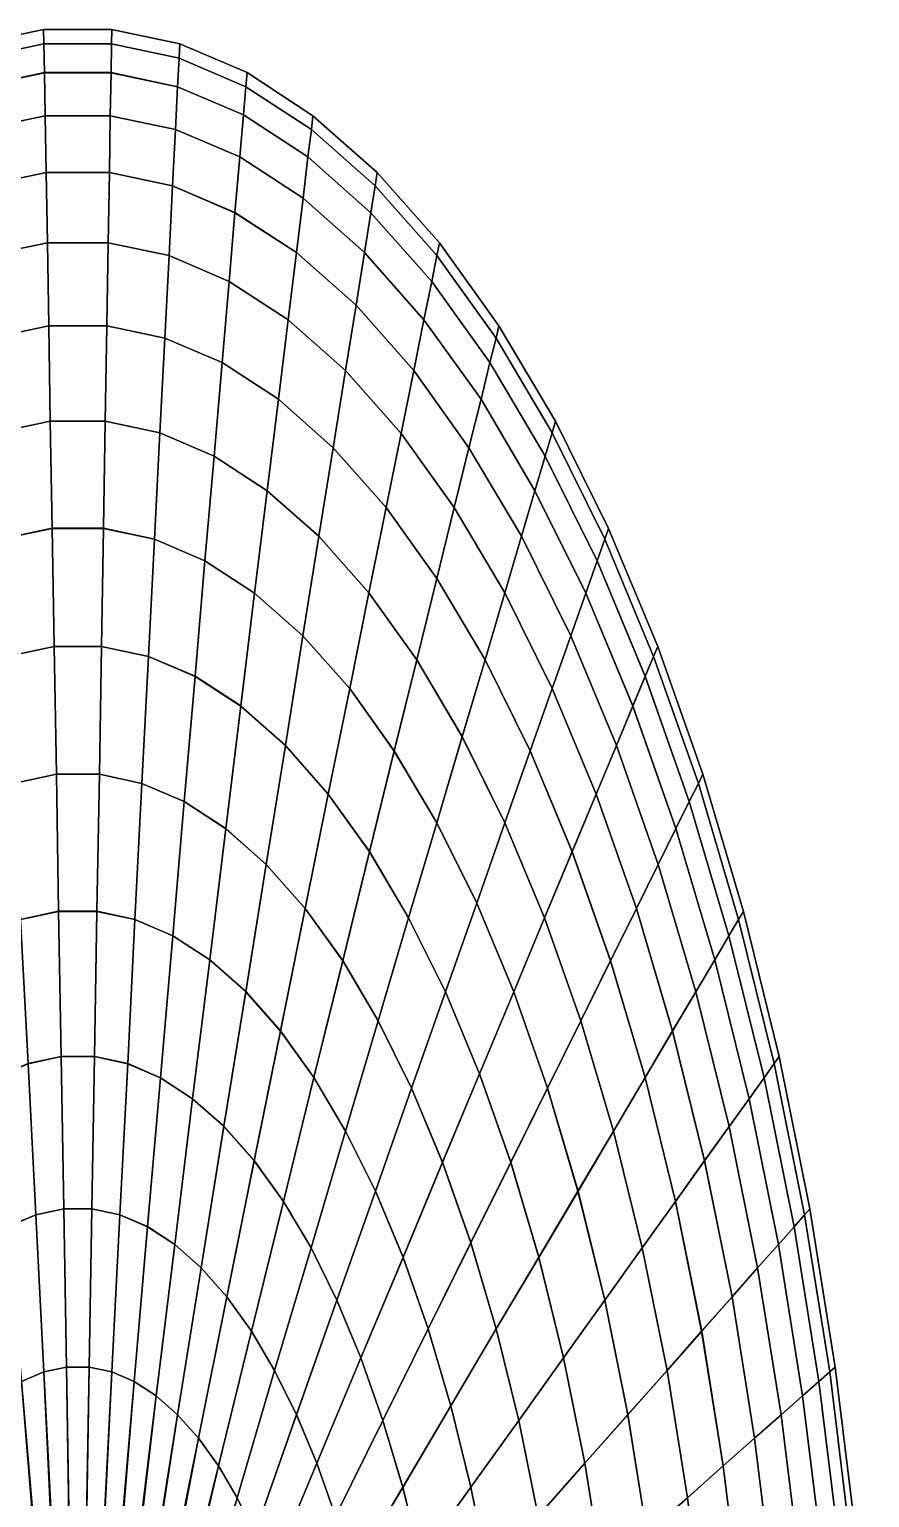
# Model space of a CAD drawing. Extents: x 1.41 to 2.01, y -0.74 to 0.76.
# Drawn here: x 1.691 to 2.004, y 0.213 to 0.761 of the extents above; entities that cross this region are included whole.
import ezdxf

# ---------------------------------------------------------------- set-up
doc = ezdxf.new("R2010")
doc.units = 0
doc.layers.add('HEART', color=12, linetype='CONTINUOUS')

msp = doc.modelspace()

# ---------------------------------------------------------------- meshes
at = {"layer": 'HEART'}
mesh = msp.add_polyface(dxfattribs=at)
corners = [(1.7192, 0.6146, 1.3737), (1.7198, 0.6502, 1.4211), (1.6981, 0.6502, 1.4211), (1.6987, 0.6146, 1.3737), (1.6765, 0.6456, 1.4206), (1.6783, 0.6103, 1.3729), (1.7203, 0.6812, 1.4684), (1.6976, 0.6812, 1.4684), (1.6749, 0.6764, 1.4681), (1.6525, 0.6668, 1.4673), (1.6551, 0.6365, 1.4194), (1.6305, 0.6525, 1.466), (1.6342, 0.6228, 1.4174), (1.6972, 0.7074, 1.5158), (1.6736, 0.7024, 1.5157), (1.6503, 0.6924, 1.5154), (1.6275, 0.6776, 1.5146), (1.6968, 0.7286, 1.5637), (1.6725, 0.7235, 1.5638), (1.6485, 0.7132, 1.5638), (1.7211, 0.7286, 1.5637), (1.7214, 0.7446, 1.6123), (1.6965, 0.7446, 1.6123), (1.6717, 0.7394, 1.6126), (1.6472, 0.7289, 1.6129), (1.7216, 0.7554, 1.6619), (1.6963, 0.7554, 1.6619), (1.6712, 0.75, 1.6622), (1.6463, 0.7394, 1.6628), (1.7217, 0.7608, 1.7122), (1.6962, 0.7608, 1.7122), (1.6709, 0.7554, 1.7126), (1.6458, 0.7447, 1.7132), (1.7217, 0.7608, 1.7631), (1.6962, 0.7608, 1.7631), (1.6709, 0.7554, 1.7635), (1.6458, 0.7447, 1.7642), (1.7216, 0.7554, 1.8143), (1.6963, 0.7554, 1.8143), (1.6712, 0.75, 1.8146), (1.6463, 0.7394, 1.8152), (1.7214, 0.7447, 1.8651), (1.6965, 0.7447, 1.8651), (1.6717, 0.7394, 1.8654), (1.6472, 0.7289, 1.8657), (1.7211, 0.7286, 1.9151), (1.6968, 0.7286, 1.9151), (1.6725, 0.7235, 1.9151), (1.6485, 0.7132, 1.9152), (1.6972, 0.7074, 1.9632), (1.6736, 0.7024, 1.9631), (1.6503, 0.6924, 1.9628), (1.6976, 0.6812, 2.0086), (1.6749, 0.6764, 2.0083), (1.6525, 0.6668, 2.0076), (1.6305, 0.6525, 2.0062), (1.6275, 0.6776, 1.962), (1.7203, 0.6812, 2.0086), (1.7198, 0.6502, 2.0503), (1.6981, 0.6502, 2.0503), (1.6765, 0.6456, 2.0498), (1.6551, 0.6365, 2.0486), (1.6342, 0.6228, 2.0466), (1.7192, 0.6146, 2.0872), (1.6987, 0.6146, 2.0872), (1.6783, 0.6103, 2.0865)]
mesh.append_faces([[corners[k] for k in face] for face in [(0, 1, 2, 3), (3, 2, 4, 5), (1, 6, 7, 2), (2, 7, 8, 4), (4, 8, 9, 10), (10, 9, 11, 12), (7, 13, 14, 8), (8, 14, 15, 9), (9, 15, 16, 11), (13, 17, 18, 14), (14, 18, 19, 15), (20, 21, 22, 17), (17, 22, 23, 18), (18, 23, 24, 19), (21, 25, 26, 22), (22, 26, 27, 23), (23, 27, 28, 24), (25, 29, 30, 26), (26, 30, 31, 27), (27, 31, 32, 28), (29, 33, 34, 30), (30, 34, 35, 31), (31, 35, 36, 32), (33, 37, 38, 34), (34, 38, 39, 35), (35, 39, 40, 36), (37, 41, 42, 38), (38, 42, 43, 39), (39, 43, 44, 40), (41, 45, 46, 42), (42, 46, 47, 43), (43, 47, 48, 44), (46, 49, 50, 47), (47, 50, 51, 48), (49, 52, 53, 50), (50, 53, 54, 51), (51, 54, 55, 56), (57, 58, 59, 52), (52, 59, 60, 53), (53, 60, 61, 54), (54, 61, 62, 55), (58, 63, 64, 59), (59, 64, 65, 60)]])
mesh = msp.add_polyface(dxfattribs=at)
corners = [(1.7598, 0.6016, 1.3713), (1.7628, 0.6365, 1.4194), (1.7414, 0.6456, 1.4206), (1.7396, 0.6103, 1.3729), (1.7198, 0.6502, 1.4211), (1.7192, 0.6146, 1.3737), (1.7838, 0.6228, 1.4174), (1.7874, 0.6525, 1.466), (1.7654, 0.6668, 1.4673), (1.743, 0.6764, 1.4681), (1.7203, 0.6812, 1.4684), (1.7905, 0.6776, 1.5146), (1.7676, 0.6924, 1.5154), (1.7443, 0.7024, 1.5157), (1.7208, 0.7074, 1.5158), (1.6972, 0.7074, 1.5158), (1.6976, 0.6812, 1.4684), (1.793, 0.6978, 1.5636), (1.7694, 0.7132, 1.5638), (1.7454, 0.7235, 1.5638), (1.7211, 0.7286, 1.5637), (1.6968, 0.7286, 1.5637), (1.7948, 0.7132, 1.6131), (1.7708, 0.7289, 1.6129), (1.7462, 0.7394, 1.6126), (1.7214, 0.7446, 1.6123), (1.7961, 0.7235, 1.6632), (1.7717, 0.7394, 1.6628), (1.7468, 0.75, 1.6622), (1.7216, 0.7554, 1.6619), (1.7721, 0.7447, 1.7132), (1.747, 0.7554, 1.7126), (1.7217, 0.7608, 1.7122), (1.7721, 0.7447, 1.7642), (1.747, 0.7554, 1.7635), (1.7217, 0.7608, 1.7631), (1.7717, 0.7394, 1.8152), (1.7468, 0.75, 1.8146), (1.7216, 0.7554, 1.8143), (1.7708, 0.7289, 1.8657), (1.7462, 0.7394, 1.8654), (1.7214, 0.7447, 1.8651), (1.7948, 0.7132, 1.8659), (1.793, 0.6978, 1.915), (1.7694, 0.7132, 1.9152), (1.7454, 0.7235, 1.9151), (1.7211, 0.7286, 1.9151), (1.7905, 0.6776, 1.962), (1.7676, 0.6925, 1.9628), (1.7443, 0.7024, 1.9631), (1.7208, 0.7074, 1.9632), (1.6972, 0.7074, 1.9632), (1.6968, 0.7286, 1.9151), (1.7874, 0.6525, 2.0062), (1.7654, 0.6668, 2.0076), (1.743, 0.6764, 2.0083), (1.7203, 0.6812, 2.0086), (1.6976, 0.6812, 2.0086), (1.7838, 0.6228, 2.0466), (1.7628, 0.6365, 2.0486), (1.7414, 0.6456, 2.0498), (1.7198, 0.6502, 2.0503), (1.7598, 0.6016, 2.0849), (1.7396, 0.6103, 2.0865), (1.7192, 0.6146, 2.0872)]
mesh.append_faces([[corners[k] for k in face] for face in [(0, 1, 2, 3), (3, 2, 4, 5), (6, 7, 8, 1), (1, 8, 9, 2), (2, 9, 10, 4), (7, 11, 12, 8), (8, 12, 13, 9), (9, 13, 14, 10), (10, 14, 15, 16), (11, 17, 18, 12), (12, 18, 19, 13), (13, 19, 20, 14), (14, 20, 21, 15), (17, 22, 23, 18), (18, 23, 24, 19), (19, 24, 25, 20), (22, 26, 27, 23), (23, 27, 28, 24), (24, 28, 29, 25), (27, 30, 31, 28), (28, 31, 32, 29), (30, 33, 34, 31), (31, 34, 35, 32), (33, 36, 37, 34), (34, 37, 38, 35), (36, 39, 40, 37), (37, 40, 41, 38), (42, 43, 44, 39), (39, 44, 45, 40), (40, 45, 46, 41), (43, 47, 48, 44), (44, 48, 49, 45), (45, 49, 50, 46), (46, 50, 51, 52), (47, 53, 54, 48), (48, 54, 55, 49), (49, 55, 56, 50), (50, 56, 57, 51), (53, 58, 59, 54), (54, 59, 60, 55), (55, 60, 61, 56), (59, 62, 63, 60), (60, 63, 64, 61)]])
mesh = msp.add_polyface(dxfattribs=at)
corners = [(1.8042, 0.6047, 1.4143), (1.8088, 0.6335, 1.4637), (1.7874, 0.6525, 1.466), (1.7838, 0.6228, 1.4174), (1.8296, 0.6101, 1.46), (1.8343, 0.6335, 1.5102), (1.8128, 0.6579, 1.513), (1.7905, 0.6776, 1.5146), (1.8549, 0.6047, 1.5056), (1.8594, 0.6228, 1.5568), (1.8381, 0.6525, 1.5606), (1.8159, 0.6776, 1.5627), (1.793, 0.6978, 1.5636), (1.8627, 0.6365, 1.6081), (1.841, 0.6668, 1.6113), (1.8183, 0.6924, 1.6127), (1.7948, 0.7132, 1.6131), (1.8834, 0.6016, 1.6027), (1.8859, 0.6103, 1.6545), (1.865, 0.6456, 1.6595), (1.8429, 0.6764, 1.6622), (1.8199, 0.7024, 1.6632), (1.7961, 0.7235, 1.6632), (1.8872, 0.6146, 1.706), (1.8661, 0.6502, 1.7107), (1.8439, 0.6812, 1.7132), (1.8207, 0.7074, 1.714), (1.7967, 0.7286, 1.7139), (1.7721, 0.7447, 1.7132), (1.7717, 0.7394, 1.6628), (1.8872, 0.6146, 1.7569), (1.8661, 0.6502, 1.7617), (1.8439, 0.6812, 1.7641), (1.8207, 0.7074, 1.765), (1.7967, 0.7286, 1.7648), (1.7721, 0.7447, 1.7642), (1.8859, 0.6103, 1.8069), (1.865, 0.6456, 1.8119), (1.8429, 0.6764, 1.8146), (1.8199, 0.7024, 1.8156), (1.7961, 0.7235, 1.8157), (1.7717, 0.7394, 1.8152), (1.8834, 0.6016, 1.8555), (1.8627, 0.6365, 1.8609), (1.841, 0.6668, 1.8641), (1.8183, 0.6924, 1.8655), (1.7948, 0.7132, 1.8659), (1.7708, 0.7289, 1.8657), (1.8795, 0.5887, 1.9021), (1.8594, 0.6228, 1.9082), (1.8381, 0.6525, 1.912), (1.8159, 0.6776, 1.9141), (1.793, 0.6978, 1.915), (1.8549, 0.6047, 1.9531), (1.8343, 0.6336, 1.9577), (1.8128, 0.6579, 1.9605), (1.7905, 0.6776, 1.962), (1.8296, 0.6101, 2.0003), (1.8088, 0.6336, 2.0039), (1.7874, 0.6525, 2.0062), (1.8042, 0.6047, 2.0435), (1.7838, 0.6228, 2.0466)]
mesh.append_faces([[corners[k] for k in face] for face in [(0, 1, 2, 3), (4, 5, 6, 1), (1, 6, 7, 2), (8, 9, 10, 5), (5, 10, 11, 6), (6, 11, 12, 7), (9, 13, 14, 10), (10, 14, 15, 11), (11, 15, 16, 12), (17, 18, 19, 13), (13, 19, 20, 14), (14, 20, 21, 15), (15, 21, 22, 16), (18, 23, 24, 19), (19, 24, 25, 20), (20, 25, 26, 21), (21, 26, 27, 22), (22, 27, 28, 29), (23, 30, 31, 24), (24, 31, 32, 25), (25, 32, 33, 26), (26, 33, 34, 27), (27, 34, 35, 28), (30, 36, 37, 31), (31, 37, 38, 32), (32, 38, 39, 33), (33, 39, 40, 34), (34, 40, 41, 35), (36, 42, 43, 37), (37, 43, 44, 38), (38, 44, 45, 39), (39, 45, 46, 40), (40, 46, 47, 41), (42, 48, 49, 43), (43, 49, 50, 44), (44, 50, 51, 45), (45, 51, 52, 46), (49, 53, 54, 50), (50, 54, 55, 51), (51, 55, 56, 52), (54, 57, 58, 55), (55, 58, 59, 56), (58, 60, 61, 59)]])
mesh = msp.add_polyface(dxfattribs=at)
corners = [(1.701, 0.4829, 1.2253), (1.7002, 0.5306, 1.2762), (1.6826, 0.5269, 1.275), (1.685, 0.4795, 1.224), (1.6994, 0.5746, 1.3255), (1.6804, 0.5706, 1.3245), (1.6615, 0.5625, 1.3225), (1.6652, 0.5194, 1.2726), (1.643, 0.5505, 1.3193), (1.6482, 0.5083, 1.2689), (1.625, 0.5345, 1.3146), (1.6316, 0.4937, 1.2637), (1.6076, 0.5149, 1.3084), (1.6155, 0.4755, 1.2568), (1.7185, 0.5746, 1.3255), (1.7192, 0.6146, 1.3737), (1.6987, 0.6146, 1.3737), (1.6783, 0.6103, 1.3729), (1.6582, 0.6016, 1.3713), (1.6383, 0.5887, 1.3687), (1.619, 0.5717, 1.3648), (1.6004, 0.5506, 1.3593), (1.5825, 0.5256, 1.352), (1.5909, 0.4915, 1.3003), (1.6765, 0.6456, 1.4206), (1.6551, 0.6365, 1.4194), (1.6342, 0.6228, 1.4174), (1.6137, 0.6047, 1.4143), (1.594, 0.5824, 1.4098), (1.575, 0.556, 1.4034), (1.6305, 0.6525, 1.466), (1.6091, 0.6335, 1.4637), (1.5884, 0.6101, 1.46), (1.5685, 0.5824, 1.4545), (1.5836, 0.6336, 1.9576), (1.5884, 0.6101, 2.0003), (1.5685, 0.5824, 1.9948), (1.563, 0.6047, 1.9531), (1.6091, 0.6336, 2.0039), (1.6137, 0.6047, 2.0435), (1.594, 0.5824, 2.039), (1.575, 0.556, 2.0326), (1.6765, 0.6456, 2.0498), (1.6783, 0.6103, 2.0865), (1.6582, 0.6016, 2.0849), (1.6551, 0.6365, 2.0486), (1.6383, 0.5887, 2.0822), (1.6342, 0.6228, 2.0466), (1.619, 0.5717, 2.0783), (1.6004, 0.5506, 2.0729), (1.5825, 0.5256, 2.0656), (1.7192, 0.6146, 2.0872), (1.7185, 0.5747, 2.1183), (1.6994, 0.5747, 2.1183), (1.6987, 0.6146, 2.0872), (1.6804, 0.5706, 2.1173), (1.6615, 0.5625, 2.1153), (1.643, 0.5505, 2.1121), (1.625, 0.5346, 2.1075), (1.6076, 0.5149, 2.1012), (1.5909, 0.4916, 2.0931), (1.7002, 0.5306, 2.1425), (1.6826, 0.5269, 2.1413), (1.6652, 0.5195, 2.1389), (1.6482, 0.5084, 2.1352), (1.6316, 0.4937, 2.13), (1.6155, 0.4755, 2.1231), (1.701, 0.4829, 2.1589), (1.685, 0.4795, 2.1576), (1.6693, 0.4727, 2.1549)]
mesh.append_faces([[corners[k] for k in face] for face in [(0, 1, 2, 3), (1, 4, 5, 2), (2, 5, 6, 7), (7, 6, 8, 9), (9, 8, 10, 11), (11, 10, 12, 13), (14, 15, 16, 4), (4, 16, 17, 5), (5, 17, 18, 6), (6, 18, 19, 8), (8, 19, 20, 10), (10, 20, 21, 12), (12, 21, 22, 23), (17, 24, 25, 18), (18, 25, 26, 19), (19, 26, 27, 20), (20, 27, 28, 21), (21, 28, 29, 22), (26, 30, 31, 27), (27, 31, 32, 28), (28, 32, 33, 29), (34, 35, 36, 37), (38, 39, 40, 35), (35, 40, 41, 36), (42, 43, 44, 45), (45, 44, 46, 47), (47, 46, 48, 39), (39, 48, 49, 40), (40, 49, 50, 41), (51, 52, 53, 54), (54, 53, 55, 43), (43, 55, 56, 44), (44, 56, 57, 46), (46, 57, 58, 48), (48, 58, 59, 49), (49, 59, 60, 50), (53, 61, 62, 55), (55, 62, 63, 56), (56, 63, 64, 57), (57, 64, 65, 58), (58, 65, 66, 59), (61, 67, 68, 62), (62, 68, 69, 63)]])
mesh = msp.add_polyface(dxfattribs=at)
corners = [(1.7487, 0.4727, 1.2213), (1.7527, 0.5194, 1.2726), (1.7353, 0.5269, 1.275), (1.7329, 0.4795, 1.224), (1.7178, 0.5306, 1.2762), (1.717, 0.4829, 1.2253), (1.7002, 0.5306, 1.2762), (1.701, 0.4829, 1.2253), (1.8024, 0.4755, 1.2568), (1.8104, 0.5149, 1.3084), (1.7929, 0.5345, 1.3146), (1.7864, 0.4937, 1.2637), (1.7749, 0.5505, 1.3193), (1.7698, 0.5083, 1.2689), (1.7564, 0.5625, 1.3225), (1.7376, 0.5706, 1.3245), (1.7185, 0.5746, 1.3255), (1.6994, 0.5746, 1.3255), (1.8429, 0.4648, 1.2901), (1.8524, 0.4969, 1.3425), (1.8354, 0.5256, 1.352), (1.827, 0.4915, 1.3003), (1.8176, 0.5506, 1.3593), (1.7989, 0.5717, 1.3648), (1.7796, 0.5887, 1.3687), (1.7598, 0.6016, 1.3713), (1.7396, 0.6103, 1.3729), (1.7192, 0.6146, 1.3737), (1.8429, 0.556, 1.4034), (1.824, 0.5824, 1.4098), (1.8042, 0.6047, 1.4143), (1.7838, 0.6228, 1.4174), (1.7628, 0.6365, 1.4194), (1.8494, 0.5824, 1.4545), (1.8296, 0.6101, 1.46), (1.8088, 0.6335, 1.4637), (1.8494, 0.5824, 1.9948), (1.8429, 0.556, 2.0326), (1.824, 0.5824, 2.039), (1.8296, 0.6101, 2.0003), (1.8042, 0.6047, 2.0435), (1.8088, 0.6336, 2.0039), (1.8354, 0.5256, 2.0656), (1.8176, 0.5506, 2.0729), (1.7989, 0.5717, 2.0783), (1.7796, 0.5887, 2.0822), (1.7838, 0.6228, 2.0466), (1.7598, 0.6016, 2.0849), (1.7628, 0.6365, 2.0486), (1.827, 0.4916, 2.0931), (1.8104, 0.5149, 2.1012), (1.7929, 0.5346, 2.1075), (1.7749, 0.5505, 2.1121), (1.7564, 0.5625, 2.1153), (1.7376, 0.5706, 2.1173), (1.7396, 0.6103, 2.0865), (1.7185, 0.5747, 2.1183), (1.7192, 0.6146, 2.0872), (1.8024, 0.4755, 2.1231), (1.7864, 0.4937, 2.13), (1.7698, 0.5084, 2.1352), (1.7527, 0.5195, 2.1389), (1.7353, 0.5269, 2.1413), (1.7178, 0.5306, 2.1425), (1.7002, 0.5306, 2.1425), (1.6994, 0.5747, 2.1183), (1.7487, 0.4727, 2.1549), (1.7329, 0.4795, 2.1576), (1.717, 0.4829, 2.1589), (1.701, 0.4829, 2.1589)]
mesh.append_faces([[corners[k] for k in face] for face in [(0, 1, 2, 3), (3, 2, 4, 5), (5, 4, 6, 7), (8, 9, 10, 11), (11, 10, 12, 13), (13, 12, 14, 1), (1, 14, 15, 2), (2, 15, 16, 4), (4, 16, 17, 6), (18, 19, 20, 21), (21, 20, 22, 9), (9, 22, 23, 10), (10, 23, 24, 12), (12, 24, 25, 14), (14, 25, 26, 15), (15, 26, 27, 16), (20, 28, 29, 22), (22, 29, 30, 23), (23, 30, 31, 24), (24, 31, 32, 25), (28, 33, 34, 29), (29, 34, 35, 30), (36, 37, 38, 39), (39, 38, 40, 41), (37, 42, 43, 38), (38, 43, 44, 40), (40, 44, 45, 46), (46, 45, 47, 48), (42, 49, 50, 43), (43, 50, 51, 44), (44, 51, 52, 45), (45, 52, 53, 47), (47, 53, 54, 55), (55, 54, 56, 57), (50, 58, 59, 51), (51, 59, 60, 52), (52, 60, 61, 53), (53, 61, 62, 54), (54, 62, 63, 56), (56, 63, 64, 65), (61, 66, 67, 62), (62, 67, 68, 63), (63, 68, 69, 64)]])
mesh = msp.add_polyface(dxfattribs=at)
corners = [(1.8683, 0.4648, 1.3304), (1.8777, 0.4916, 1.3834), (1.8609, 0.5256, 1.3947), (1.8524, 0.4969, 1.3425), (1.8429, 0.556, 1.4034), (1.8354, 0.5256, 1.352), (1.8859, 0.5149, 1.4363), (1.8683, 0.5506, 1.4468), (1.8494, 0.5824, 1.4545), (1.9024, 0.4755, 1.4225), (1.9099, 0.4937, 1.476), (1.8929, 0.5345, 1.4891), (1.8745, 0.5717, 1.4988), (1.8549, 0.6047, 1.5056), (1.8343, 0.6335, 1.5102), (1.8296, 0.6101, 1.46), (1.9161, 0.5083, 1.5294), (1.8985, 0.5505, 1.5418), (1.8795, 0.5887, 1.5507), (1.8594, 0.6228, 1.5568), (1.9207, 0.5194, 1.5824), (1.9027, 0.5625, 1.5943), (1.8834, 0.6016, 1.6027), (1.8627, 0.6365, 1.6081), (1.9371, 0.4727, 1.5665), (1.9405, 0.4795, 1.6194), (1.9238, 0.5269, 1.635), (1.9056, 0.5706, 1.6466), (1.8859, 0.6103, 1.6545), (1.9422, 0.4829, 1.6715), (1.9254, 0.5306, 1.687), (1.907, 0.5746, 1.6983), (1.8872, 0.6146, 1.706), (1.9422, 0.4829, 1.7224), (1.9254, 0.5306, 1.7379), (1.907, 0.5746, 1.7492), (1.8872, 0.6146, 1.7569), (1.9405, 0.4795, 1.7718), (1.9238, 0.5269, 1.7875), (1.9056, 0.5706, 1.799), (1.8859, 0.6103, 1.8069), (1.9371, 0.4727, 1.8193), (1.9207, 0.5195, 1.8352), (1.9027, 0.5625, 1.8471), (1.8834, 0.6016, 1.8555), (1.9161, 0.5084, 1.8807), (1.8985, 0.5505, 1.8932), (1.8795, 0.5887, 1.9021), (1.9099, 0.4937, 1.9234), (1.8929, 0.5346, 1.9365), (1.8745, 0.5717, 1.9462), (1.8549, 0.6047, 1.9531), (1.8594, 0.6228, 1.9082), (1.9024, 0.4755, 1.9628), (1.8859, 0.5149, 1.9765), (1.8683, 0.5506, 1.987), (1.8494, 0.5824, 1.9948), (1.8296, 0.6101, 2.0003), (1.8343, 0.6336, 1.9577), (1.8777, 0.4916, 2.0125), (1.8609, 0.5256, 2.0239), (1.8429, 0.556, 2.0326), (1.8683, 0.4648, 2.044), (1.8524, 0.497, 2.0561), (1.8354, 0.5256, 2.0656), (1.8429, 0.4648, 2.0829), (1.827, 0.4916, 2.0931)]
mesh.append_faces([[corners[k] for k in face] for face in [(0, 1, 2, 3), (3, 2, 4, 5), (1, 6, 7, 2), (2, 7, 8, 4), (9, 10, 11, 6), (6, 11, 12, 7), (7, 12, 13, 8), (8, 13, 14, 15), (10, 16, 17, 11), (11, 17, 18, 12), (12, 18, 19, 13), (16, 20, 21, 17), (17, 21, 22, 18), (18, 22, 23, 19), (24, 25, 26, 20), (20, 26, 27, 21), (21, 27, 28, 22), (25, 29, 30, 26), (26, 30, 31, 27), (27, 31, 32, 28), (29, 33, 34, 30), (30, 34, 35, 31), (31, 35, 36, 32), (33, 37, 38, 34), (34, 38, 39, 35), (35, 39, 40, 36), (37, 41, 42, 38), (38, 42, 43, 39), (39, 43, 44, 40), (42, 45, 46, 43), (43, 46, 47, 44), (45, 48, 49, 46), (46, 49, 50, 47), (47, 50, 51, 52), (48, 53, 54, 49), (49, 54, 55, 50), (50, 55, 56, 51), (51, 56, 57, 58), (54, 59, 60, 55), (55, 60, 61, 56), (59, 62, 63, 60), (60, 63, 64, 61), (63, 65, 66, 64)]])
mesh = msp.add_polyface(dxfattribs=at)
corners = [(1.7028, 0.3776, 1.1181), (1.7018, 0.4317, 1.1726), (1.6876, 0.4287, 1.1712), (1.6904, 0.3749, 1.1167), (1.6736, 0.4227, 1.1684), (1.6781, 0.3697, 1.1138), (1.6598, 0.4137, 1.1641), (1.6661, 0.3619, 1.1096), (1.701, 0.4829, 1.2253), (1.685, 0.4795, 1.224), (1.6693, 0.4727, 1.2213), (1.6538, 0.4626, 1.2172), (1.6387, 0.4493, 1.2116), (1.6463, 0.4018, 1.1583), (1.6241, 0.4328, 1.2043), (1.6333, 0.3871, 1.1509), (1.6102, 0.4133, 1.1952), (1.6209, 0.3698, 1.1417), (1.6826, 0.5269, 1.275), (1.6652, 0.5194, 1.2726), (1.6482, 0.5083, 1.2689), (1.6316, 0.4937, 1.2637), (1.6155, 0.4755, 1.2568), (1.6001, 0.454, 1.2481), (1.5855, 0.4294, 1.2373), (1.5969, 0.3909, 1.1842), (1.5718, 0.4017, 1.2243), (1.5845, 0.3658, 1.1712), (1.6076, 0.5149, 1.3084), (1.5909, 0.4915, 1.3003), (1.5751, 0.4648, 1.2901), (1.5602, 0.4348, 1.2774), (1.5825, 0.5256, 1.352), (1.5655, 0.4969, 1.3425), (1.5496, 0.4648, 1.3304), (1.5825, 0.5256, 2.0656), (1.5909, 0.4916, 2.0931), (1.5751, 0.4648, 2.0829), (1.5655, 0.497, 2.0561), (1.5602, 0.4348, 2.0702), (1.5496, 0.4648, 2.044), (1.6076, 0.5149, 2.1012), (1.6155, 0.4755, 2.1231), (1.6001, 0.4541, 2.1144), (1.5855, 0.4294, 2.1036), (1.5718, 0.4017, 2.0906), (1.5591, 0.3712, 2.0753), (1.5464, 0.4017, 2.055), (1.6652, 0.5195, 2.1389), (1.6693, 0.4727, 2.1549), (1.6538, 0.4627, 2.1508), (1.6482, 0.5084, 2.1352), (1.6387, 0.4493, 2.1452), (1.6316, 0.4937, 2.13), (1.6241, 0.4329, 2.1379), (1.6102, 0.4134, 2.1289), (1.5969, 0.391, 2.1178), (1.5845, 0.3658, 2.1048), (1.701, 0.4829, 2.1589), (1.7018, 0.4318, 2.1668), (1.6876, 0.4287, 2.1654), (1.685, 0.4795, 2.1576), (1.6736, 0.4227, 2.1626), (1.6598, 0.4137, 2.1583), (1.6463, 0.4019, 2.1525), (1.6333, 0.3872, 2.1451), (1.6209, 0.3698, 2.1359), (1.7028, 0.3776, 2.1657), (1.6904, 0.375, 2.1643), (1.6781, 0.3697, 2.1614), (1.6661, 0.3619, 2.1572), (1.6544, 0.3516, 2.1514)]
mesh.append_faces([[corners[k] for k in face] for face in [(0, 1, 2, 3), (3, 2, 4, 5), (5, 4, 6, 7), (1, 8, 9, 2), (2, 9, 10, 4), (4, 10, 11, 6), (6, 11, 12, 13), (13, 12, 14, 15), (15, 14, 16, 17), (9, 18, 19, 10), (10, 19, 20, 11), (11, 20, 21, 12), (12, 21, 22, 14), (14, 22, 23, 16), (16, 23, 24, 25), (25, 24, 26, 27), (22, 28, 29, 23), (23, 29, 30, 24), (24, 30, 31, 26), (29, 32, 33, 30), (30, 33, 34, 31), (35, 36, 37, 38), (38, 37, 39, 40), (41, 42, 43, 36), (36, 43, 44, 37), (37, 44, 45, 39), (39, 45, 46, 47), (48, 49, 50, 51), (51, 50, 52, 53), (53, 52, 54, 42), (42, 54, 55, 43), (43, 55, 56, 44), (44, 56, 57, 45), (58, 59, 60, 61), (61, 60, 62, 49), (49, 62, 63, 50), (50, 63, 64, 52), (52, 64, 65, 54), (54, 65, 66, 55), (59, 67, 68, 60), (60, 68, 69, 62), (62, 69, 70, 63), (63, 70, 71, 64)]])
mesh = msp.add_polyface(dxfattribs=at)
corners = [(1.7635, 0.3515, 1.1038), (1.7716, 0.4018, 1.1583), (1.7582, 0.4137, 1.1641), (1.7518, 0.3619, 1.1096), (1.7444, 0.4227, 1.1684), (1.7398, 0.3697, 1.1138), (1.7303, 0.4287, 1.1712), (1.7276, 0.3749, 1.1167), (1.7161, 0.4317, 1.1726), (1.7152, 0.3776, 1.1181), (1.7018, 0.4317, 1.1726), (1.7028, 0.3776, 1.1181), (1.797, 0.3698, 1.1417), (1.8078, 0.4133, 1.1952), (1.7938, 0.4328, 1.2043), (1.7846, 0.3871, 1.1509), (1.7792, 0.4493, 1.2116), (1.7642, 0.4626, 1.2172), (1.7487, 0.4727, 1.2213), (1.7329, 0.4795, 1.224), (1.717, 0.4829, 1.2253), (1.701, 0.4829, 1.2253), (1.8335, 0.3658, 1.1712), (1.8461, 0.4017, 1.2243), (1.8324, 0.4294, 1.2373), (1.821, 0.3909, 1.1842), (1.8178, 0.454, 1.2481), (1.8024, 0.4755, 1.2568), (1.7864, 0.4937, 1.2637), (1.7698, 0.5083, 1.2689), (1.7527, 0.5194, 1.2726), (1.8578, 0.4348, 1.2774), (1.8429, 0.4648, 1.2901), (1.827, 0.4915, 1.3003), (1.8104, 0.5149, 1.3084), (1.8683, 0.4648, 1.3304), (1.8524, 0.4969, 1.3425), (1.8578, 0.4348, 2.0702), (1.8461, 0.4017, 2.0906), (1.8324, 0.4294, 2.1036), (1.8429, 0.4648, 2.0829), (1.8178, 0.4541, 2.1144), (1.827, 0.4916, 2.0931), (1.8024, 0.4755, 2.1231), (1.8104, 0.5149, 2.1012), (1.8335, 0.3658, 2.1048), (1.821, 0.391, 2.1178), (1.8078, 0.4134, 2.1289), (1.7938, 0.4329, 2.1379), (1.7792, 0.4493, 2.1452), (1.7864, 0.4937, 2.13), (1.7642, 0.4627, 2.1508), (1.7698, 0.5084, 2.1352), (1.7487, 0.4727, 2.1549), (1.7527, 0.5195, 2.1389), (1.797, 0.3698, 2.1359), (1.7846, 0.3872, 2.1451), (1.7716, 0.4019, 2.1525), (1.7582, 0.4137, 2.1583), (1.7444, 0.4227, 2.1626), (1.7303, 0.4287, 2.1654), (1.7329, 0.4795, 2.1576), (1.7161, 0.4318, 2.1668), (1.717, 0.4829, 2.1589), (1.7018, 0.4318, 2.1668), (1.701, 0.4829, 2.1589), (1.7635, 0.3516, 2.1514), (1.7518, 0.3619, 2.1572), (1.7398, 0.3697, 2.1614), (1.7276, 0.375, 2.1643), (1.7152, 0.3776, 2.1657), (1.7028, 0.3776, 2.1657)]
mesh.append_faces([[corners[k] for k in face] for face in [(0, 1, 2, 3), (3, 2, 4, 5), (5, 4, 6, 7), (7, 6, 8, 9), (9, 8, 10, 11), (12, 13, 14, 15), (15, 14, 16, 1), (1, 16, 17, 2), (2, 17, 18, 4), (4, 18, 19, 6), (6, 19, 20, 8), (8, 20, 21, 10), (22, 23, 24, 25), (25, 24, 26, 13), (13, 26, 27, 14), (14, 27, 28, 16), (16, 28, 29, 17), (17, 29, 30, 18), (23, 31, 32, 24), (24, 32, 33, 26), (26, 33, 34, 27), (31, 35, 36, 32), (37, 38, 39, 40), (40, 39, 41, 42), (42, 41, 43, 44), (38, 45, 46, 39), (39, 46, 47, 41), (41, 47, 48, 43), (43, 48, 49, 50), (50, 49, 51, 52), (52, 51, 53, 54), (47, 55, 56, 48), (48, 56, 57, 49), (49, 57, 58, 51), (51, 58, 59, 53), (53, 59, 60, 61), (61, 60, 62, 63), (63, 62, 64, 65), (57, 66, 67, 58), (58, 67, 68, 59), (59, 68, 69, 60), (60, 69, 70, 62), (62, 70, 71, 64)]])
mesh = msp.add_polyface(dxfattribs=at)
corners = [(1.8588, 0.3712, 1.2089), (1.8716, 0.4017, 1.2621), (1.8578, 0.4348, 1.2774), (1.8461, 0.4017, 1.2243), (1.8842, 0.3658, 1.2442), (1.8966, 0.391, 1.2976), (1.8831, 0.4294, 1.3155), (1.8683, 0.4648, 1.3304), (1.9077, 0.4133, 1.3514), (1.8934, 0.454, 1.369), (1.8777, 0.4916, 1.3834), (1.9206, 0.3698, 1.3304), (1.9309, 0.3871, 1.3844), (1.9174, 0.4329, 1.4053), (1.9024, 0.4755, 1.4225), (1.8859, 0.5149, 1.4363), (1.9396, 0.4018, 1.4386), (1.9255, 0.4493, 1.4593), (1.9099, 0.4937, 1.476), (1.952, 0.3515, 1.414), (1.9594, 0.3619, 1.4681), (1.9466, 0.4137, 1.4926), (1.9321, 0.4627, 1.5131), (1.9161, 0.5083, 1.5294), (1.965, 0.3697, 1.5218), (1.9519, 0.4227, 1.5463), (1.9371, 0.4727, 1.5665), (1.9207, 0.5194, 1.5824), (1.9688, 0.375, 1.575), (1.9555, 0.4287, 1.5994), (1.9405, 0.4795, 1.6194), (1.9706, 0.3776, 1.6272), (1.9573, 0.4317, 1.6516), (1.9422, 0.4829, 1.6715), (1.9706, 0.3776, 1.6781), (1.9573, 0.4317, 1.7025), (1.9422, 0.4829, 1.7224), (1.9688, 0.375, 1.7274), (1.9555, 0.4287, 1.7518), (1.9405, 0.4795, 1.7718), (1.965, 0.3697, 1.7746), (1.9519, 0.4227, 1.7991), (1.9371, 0.4727, 1.8193), (1.9594, 0.3619, 1.8195), (1.9466, 0.4137, 1.844), (1.9321, 0.4627, 1.8644), (1.9161, 0.5084, 1.8807), (1.9207, 0.5195, 1.8352), (1.952, 0.3515, 1.8614), (1.9396, 0.4018, 1.886), (1.9255, 0.4493, 1.9067), (1.9099, 0.4937, 1.9234), (1.9309, 0.3872, 1.9247), (1.9174, 0.4329, 1.9456), (1.9024, 0.4755, 1.9628), (1.9206, 0.3698, 1.9596), (1.9077, 0.4134, 1.9806), (1.8934, 0.4541, 1.9982), (1.8777, 0.4916, 2.0125), (1.8859, 0.5149, 1.9765), (1.8966, 0.391, 2.0112), (1.8831, 0.4294, 2.0291), (1.8683, 0.4648, 2.044), (1.8842, 0.3658, 2.037), (1.8716, 0.4017, 2.055), (1.8578, 0.4348, 2.0702), (1.8429, 0.4648, 2.0829), (1.8524, 0.497, 2.0561), (1.8588, 0.3712, 2.0753), (1.8461, 0.4017, 2.0906)]
mesh.append_faces([[corners[k] for k in face] for face in [(0, 1, 2, 3), (4, 5, 6, 1), (1, 6, 7, 2), (5, 8, 9, 6), (6, 9, 10, 7), (11, 12, 13, 8), (8, 13, 14, 9), (9, 14, 15, 10), (12, 16, 17, 13), (13, 17, 18, 14), (19, 20, 21, 16), (16, 21, 22, 17), (17, 22, 23, 18), (20, 24, 25, 21), (21, 25, 26, 22), (22, 26, 27, 23), (24, 28, 29, 25), (25, 29, 30, 26), (28, 31, 32, 29), (29, 32, 33, 30), (31, 34, 35, 32), (32, 35, 36, 33), (34, 37, 38, 35), (35, 38, 39, 36), (37, 40, 41, 38), (38, 41, 42, 39), (40, 43, 44, 41), (41, 44, 45, 42), (42, 45, 46, 47), (43, 48, 49, 44), (44, 49, 50, 45), (45, 50, 51, 46), (49, 52, 53, 50), (50, 53, 54, 51), (52, 55, 56, 53), (53, 56, 57, 54), (54, 57, 58, 59), (56, 60, 61, 57), (57, 61, 62, 58), (60, 63, 64, 61), (61, 64, 65, 62), (62, 65, 66, 67), (64, 68, 69, 65)]])
mesh = msp.add_polyface(dxfattribs=at)
corners = [(1.7132, 0.2618, 1.0043), (1.7142, 0.3208, 1.0618), (1.7037, 0.3208, 1.0618), (1.7047, 0.2618, 1.0043), (1.6933, 0.3186, 1.0605), (1.6963, 0.26, 1.0031), (1.6829, 0.3141, 1.0578), (1.6879, 0.2564, 1.0008), (1.7028, 0.3776, 1.1181), (1.6904, 0.3749, 1.1167), (1.6781, 0.3697, 1.1138), (1.6661, 0.3619, 1.1096), (1.6728, 0.3075, 1.0538), (1.6544, 0.3515, 1.1038), (1.6629, 0.2988, 1.0484), (1.6431, 0.3387, 1.0966), (1.6533, 0.288, 1.0417), (1.6323, 0.3236, 1.0878), (1.6442, 0.2752, 1.0336), (1.622, 0.3062, 1.0774), (1.6355, 0.2605, 1.0241), (1.6598, 0.4137, 1.1641), (1.6463, 0.4018, 1.1583), (1.6333, 0.3871, 1.1509), (1.6209, 0.3698, 1.1417), (1.6091, 0.3498, 1.1308), (1.598, 0.3274, 1.1181), (1.6123, 0.2867, 1.0654), (1.5877, 0.3027, 1.1036), (1.6033, 0.2652, 1.0518), (1.6102, 0.4133, 1.1952), (1.5969, 0.3909, 1.1842), (1.5845, 0.3658, 1.1712), (1.5729, 0.3381, 1.156), (1.5623, 0.3081, 1.1388), (1.5783, 0.276, 1.0872), (1.5718, 0.4017, 1.2243), (1.5591, 0.3712, 1.2089), (1.5475, 0.3381, 1.1911), (1.5718, 0.4017, 2.0906), (1.5845, 0.3658, 2.1048), (1.5729, 0.3382, 2.0897), (1.5591, 0.3712, 2.0753), (1.5623, 0.3082, 2.0724), (1.5475, 0.3382, 2.0575), (1.6102, 0.4134, 2.1289), (1.6209, 0.3698, 2.1359), (1.6091, 0.3498, 2.1251), (1.5969, 0.391, 2.1178), (1.598, 0.3274, 2.1123), (1.5877, 0.3028, 2.0978), (1.5783, 0.276, 2.0814), (1.6463, 0.4019, 2.1525), (1.6544, 0.3516, 2.1514), (1.6431, 0.3388, 2.1442), (1.6333, 0.3872, 2.1451), (1.6323, 0.3236, 2.1354), (1.622, 0.3062, 2.125), (1.6123, 0.2867, 2.113), (1.6033, 0.2652, 2.0995), (1.7028, 0.3776, 2.1657), (1.7037, 0.3208, 2.1553), (1.6933, 0.3186, 2.154), (1.6904, 0.375, 2.1643), (1.6829, 0.3142, 2.1513), (1.6781, 0.3697, 2.1614), (1.6728, 0.3075, 2.1473), (1.6661, 0.3619, 2.1572), (1.6629, 0.2988, 2.1419), (1.6533, 0.288, 2.1351), (1.6442, 0.2752, 2.127), (1.6355, 0.2605, 2.1176), (1.7047, 0.2618, 2.1358), (1.6963, 0.26, 2.1346), (1.6879, 0.2564, 2.1322), (1.6797, 0.2511, 2.1287)]
mesh.append_faces([[corners[k] for k in face] for face in [(0, 1, 2, 3), (3, 2, 4, 5), (5, 4, 6, 7), (2, 8, 9, 4), (4, 9, 10, 6), (6, 10, 11, 12), (12, 11, 13, 14), (14, 13, 15, 16), (16, 15, 17, 18), (18, 17, 19, 20), (11, 21, 22, 13), (13, 22, 23, 15), (15, 23, 24, 17), (17, 24, 25, 19), (19, 25, 26, 27), (27, 26, 28, 29), (24, 30, 31, 25), (25, 31, 32, 26), (26, 32, 33, 28), (28, 33, 34, 35), (32, 36, 37, 33), (33, 37, 38, 34), (39, 40, 41, 42), (42, 41, 43, 44), (45, 46, 47, 48), (48, 47, 49, 40), (40, 49, 50, 41), (41, 50, 51, 43), (52, 53, 54, 55), (55, 54, 56, 46), (46, 56, 57, 47), (47, 57, 58, 49), (49, 58, 59, 50), (60, 61, 62, 63), (63, 62, 64, 65), (65, 64, 66, 67), (67, 66, 68, 53), (53, 68, 69, 54), (54, 69, 70, 56), (56, 70, 71, 57), (61, 72, 73, 62), (62, 73, 74, 64), (64, 74, 75, 66)]])
mesh = msp.add_polyface(dxfattribs=at)
corners = [(1.73, 0.2564, 1.0008), (1.735, 0.3141, 1.0578), (1.7247, 0.3186, 1.0605), (1.7217, 0.26, 1.0031), (1.7142, 0.3208, 1.0618), (1.7132, 0.2618, 1.0043), (1.7824, 0.2605, 1.0241), (1.796, 0.3062, 1.0774), (1.7857, 0.3236, 1.0878), (1.7738, 0.2752, 1.0336), (1.7748, 0.3387, 1.0966), (1.7646, 0.288, 1.0417), (1.7635, 0.3515, 1.1038), (1.755, 0.2988, 1.0484), (1.7518, 0.3619, 1.1096), (1.7452, 0.3075, 1.0538), (1.7398, 0.3697, 1.1138), (1.7276, 0.3749, 1.1167), (1.7152, 0.3776, 1.1181), (1.7028, 0.3776, 1.1181), (1.7037, 0.3208, 1.0618), (1.8146, 0.2652, 1.0518), (1.8303, 0.3027, 1.1036), (1.82, 0.3274, 1.1181), (1.8056, 0.2867, 1.0654), (1.8089, 0.3498, 1.1308), (1.797, 0.3698, 1.1417), (1.7846, 0.3871, 1.1509), (1.7716, 0.4018, 1.1583), (1.8397, 0.276, 1.0872), (1.8556, 0.3081, 1.1388), (1.845, 0.3381, 1.156), (1.8335, 0.3658, 1.1712), (1.821, 0.3909, 1.1842), (1.8078, 0.4133, 1.1952), (1.8588, 0.3712, 1.2089), (1.8461, 0.4017, 1.2243), (1.8588, 0.3712, 2.0753), (1.845, 0.3382, 2.0897), (1.8335, 0.3658, 2.1048), (1.8461, 0.4017, 2.0906), (1.8556, 0.3082, 2.0724), (1.8397, 0.276, 2.0814), (1.8303, 0.3028, 2.0978), (1.82, 0.3274, 2.1123), (1.8089, 0.3498, 2.1251), (1.821, 0.391, 2.1178), (1.797, 0.3698, 2.1359), (1.8078, 0.4134, 2.1289), (1.8146, 0.2652, 2.0995), (1.8056, 0.2867, 2.113), (1.796, 0.3062, 2.125), (1.7857, 0.3236, 2.1354), (1.7748, 0.3388, 2.1442), (1.7846, 0.3872, 2.1451), (1.7635, 0.3516, 2.1514), (1.7716, 0.4019, 2.1525), (1.7824, 0.2605, 2.1176), (1.7738, 0.2752, 2.127), (1.7646, 0.288, 2.1351), (1.755, 0.2988, 2.1419), (1.7452, 0.3075, 2.1473), (1.7518, 0.3619, 2.1572), (1.735, 0.3142, 2.1513), (1.7398, 0.3697, 2.1614), (1.7247, 0.3186, 2.154), (1.7276, 0.375, 2.1643), (1.7142, 0.3208, 2.1553), (1.7152, 0.3776, 2.1657), (1.7037, 0.3208, 2.1553), (1.7028, 0.3776, 2.1657), (1.7382, 0.2511, 2.1287), (1.73, 0.2564, 2.1322), (1.7217, 0.26, 2.1346), (1.7132, 0.2618, 2.1358), (1.7047, 0.2618, 2.1358)]
mesh.append_faces([[corners[k] for k in face] for face in [(0, 1, 2, 3), (3, 2, 4, 5), (6, 7, 8, 9), (9, 8, 10, 11), (11, 10, 12, 13), (13, 12, 14, 15), (15, 14, 16, 1), (1, 16, 17, 2), (2, 17, 18, 4), (4, 18, 19, 20), (21, 22, 23, 24), (24, 23, 25, 7), (7, 25, 26, 8), (8, 26, 27, 10), (10, 27, 28, 12), (29, 30, 31, 22), (22, 31, 32, 23), (23, 32, 33, 25), (25, 33, 34, 26), (31, 35, 36, 32), (37, 38, 39, 40), (41, 42, 43, 38), (38, 43, 44, 39), (39, 44, 45, 46), (46, 45, 47, 48), (43, 49, 50, 44), (44, 50, 51, 45), (45, 51, 52, 47), (47, 52, 53, 54), (54, 53, 55, 56), (51, 57, 58, 52), (52, 58, 59, 53), (53, 59, 60, 55), (55, 60, 61, 62), (62, 61, 63, 64), (64, 63, 65, 66), (66, 65, 67, 68), (68, 67, 69, 70), (61, 71, 72, 63), (63, 72, 73, 65), (65, 73, 74, 67), (67, 74, 75, 69)]])
mesh = msp.add_polyface(dxfattribs=at)
corners = [(1.8651, 0.276, 1.1194), (1.881, 0.3027, 1.171), (1.8705, 0.3381, 1.1911), (1.8556, 0.3081, 1.1388), (1.8588, 0.3712, 1.2089), (1.845, 0.3381, 1.156), (1.8902, 0.2652, 1.1486), (1.9056, 0.2867, 1.2001), (1.8956, 0.3274, 1.2234), (1.8842, 0.3658, 1.2442), (1.8716, 0.4017, 1.2621), (1.9195, 0.3062, 1.2527), (1.9088, 0.3498, 1.2767), (1.8966, 0.391, 1.2976), (1.9288, 0.2605, 1.2262), (1.9418, 0.2752, 1.2788), (1.932, 0.3236, 1.3061), (1.9206, 0.3698, 1.3304), (1.9077, 0.4133, 1.3514), (1.9531, 0.288, 1.3322), (1.9428, 0.3387, 1.3599), (1.9309, 0.3871, 1.3844), (1.9626, 0.2988, 1.3859), (1.952, 0.3515, 1.414), (1.9396, 0.4018, 1.4386), (1.9704, 0.3075, 1.4397), (1.9594, 0.3619, 1.4681), (1.9762, 0.3141, 1.4933), (1.965, 0.3697, 1.5218), (1.9855, 0.2564, 1.4616), (1.9895, 0.26, 1.5145), (1.9801, 0.3186, 1.5464), (1.9688, 0.375, 1.575), (1.9916, 0.2618, 1.5665), (1.9821, 0.3208, 1.5985), (1.9706, 0.3776, 1.6272), (1.9916, 0.2618, 1.6175), (1.9821, 0.3208, 1.6495), (1.9706, 0.3776, 1.6781), (1.9895, 0.26, 1.6669), (1.9801, 0.3186, 1.6988), (1.9688, 0.375, 1.7274), (1.9855, 0.2564, 1.7144), (1.9762, 0.3141, 1.7461), (1.965, 0.3697, 1.7746), (1.9794, 0.2511, 1.7597), (1.9704, 0.3075, 1.7911), (1.9594, 0.3619, 1.8195), (1.9626, 0.2988, 1.8333), (1.952, 0.3515, 1.8614), (1.9531, 0.288, 1.8724), (1.9428, 0.3388, 1.9002), (1.9309, 0.3872, 1.9247), (1.9396, 0.4018, 1.886), (1.9417, 0.2752, 1.908), (1.932, 0.3236, 1.9353), (1.9206, 0.3698, 1.9596), (1.9288, 0.2605, 1.9398), (1.9195, 0.3062, 1.9663), (1.9088, 0.3498, 1.9902), (1.8966, 0.391, 2.0112), (1.9077, 0.4134, 1.9806), (1.9056, 0.2867, 1.993), (1.8955, 0.3274, 2.0163), (1.8842, 0.3658, 2.037), (1.8902, 0.2652, 2.0149), (1.881, 0.3028, 2.0373), (1.8705, 0.3382, 2.0575), (1.8588, 0.3712, 2.0753), (1.8716, 0.4017, 2.055), (1.8651, 0.276, 2.0531), (1.8556, 0.3082, 2.0724), (1.845, 0.3382, 2.0897)]
mesh.append_faces([[corners[k] for k in face] for face in [(0, 1, 2, 3), (3, 2, 4, 5), (6, 7, 8, 1), (1, 8, 9, 2), (2, 9, 10, 4), (7, 11, 12, 8), (8, 12, 13, 9), (14, 15, 16, 11), (11, 16, 17, 12), (12, 17, 18, 13), (15, 19, 20, 16), (16, 20, 21, 17), (19, 22, 23, 20), (20, 23, 24, 21), (22, 25, 26, 23), (25, 27, 28, 26), (29, 30, 31, 27), (27, 31, 32, 28), (30, 33, 34, 31), (31, 34, 35, 32), (33, 36, 37, 34), (34, 37, 38, 35), (36, 39, 40, 37), (37, 40, 41, 38), (39, 42, 43, 40), (40, 43, 44, 41), (42, 45, 46, 43), (43, 46, 47, 44), (46, 48, 49, 47), (48, 50, 51, 49), (49, 51, 52, 53), (50, 54, 55, 51), (51, 55, 56, 52), (54, 57, 58, 55), (55, 58, 59, 56), (56, 59, 60, 61), (58, 62, 63, 59), (59, 63, 64, 60), (62, 65, 66, 63), (63, 66, 67, 64), (64, 67, 68, 69), (66, 70, 71, 67), (67, 71, 72, 68)]])
mesh = msp.add_polyface(dxfattribs=at)
corners = [(1.7068, 0.1388, 0.8887), (1.7058, 0.2009, 0.9463), (1.6994, 0.1996, 0.9453), (1.7025, 0.1378, 0.888), (1.693, 0.1969, 0.9434), (1.6983, 0.136, 0.8866), (1.7047, 0.2618, 1.0043), (1.6963, 0.26, 1.0031), (1.6879, 0.2564, 1.0008), (1.6797, 0.251, 0.9972), (1.6868, 0.1928, 0.9405), (1.6717, 0.244, 0.9925), (1.6808, 0.1875, 0.9367), (1.664, 0.2352, 0.9866), (1.6749, 0.1809, 0.932), (1.6566, 0.2249, 0.9796), (1.6693, 0.173, 0.9264), (1.6495, 0.213, 0.9714), (1.664, 0.1641, 0.9199), (1.6429, 0.1997, 0.9621), (1.659, 0.154, 0.9126), (1.6368, 0.185, 0.9519), (1.6544, 0.1429, 0.9045), (1.6829, 0.3141, 1.0578), (1.6728, 0.3075, 1.0538), (1.6629, 0.2988, 1.0484), (1.6533, 0.288, 1.0417), (1.6442, 0.2752, 1.0336), (1.6355, 0.2605, 1.0241), (1.6273, 0.244, 1.0133), (1.6198, 0.2259, 1.0011), (1.6128, 0.2062, 0.9878), (1.6312, 0.1691, 0.9406), (1.6066, 0.1851, 0.9733), (1.6262, 0.152, 0.9285), (1.622, 0.3062, 1.0774), (1.6123, 0.2867, 1.0654), (1.6033, 0.2652, 1.0518), (1.622, 0.3062, 2.125), (1.6355, 0.2605, 2.1176), (1.6273, 0.2441, 2.1067), (1.6123, 0.2867, 2.113), (1.6198, 0.2259, 2.0946), (1.6033, 0.2652, 2.0995), (1.6728, 0.3075, 2.1473), (1.6797, 0.2511, 2.1287), (1.6717, 0.244, 2.1239), (1.6629, 0.2988, 2.1419), (1.664, 0.2353, 2.1181), (1.6533, 0.288, 2.1351), (1.6566, 0.2249, 2.111), (1.6442, 0.2752, 2.127), (1.6495, 0.213, 2.1028), (1.6429, 0.1997, 2.0936), (1.6368, 0.185, 2.0833), (1.6312, 0.1691, 2.0721), (1.6128, 0.2062, 2.0813), (1.6261, 0.1492, 2.0579), (1.6066, 0.1851, 2.0668), (1.7132, 0.2618, 2.1358), (1.7121, 0.1981, 2.1055), (1.7057, 0.1981, 2.1055), (1.7047, 0.2618, 2.1358), (1.6993, 0.1967, 2.1045), (1.6963, 0.26, 2.1346), (1.693, 0.194, 2.1026), (1.6879, 0.2564, 2.1322), (1.6868, 0.19, 2.0997), (1.6807, 0.1846, 2.0959), (1.6749, 0.178, 2.0911), (1.6693, 0.1702, 2.0855), (1.664, 0.1612, 2.079), (1.659, 0.1512, 2.0717), (1.6544, 0.1401, 2.0636), (1.7111, 0.1359, 2.0692), (1.7068, 0.1359, 2.0692)]
mesh.append_faces([[corners[k] for k in face] for face in [(0, 1, 2, 3), (3, 2, 4, 5), (1, 6, 7, 2), (2, 7, 8, 4), (4, 8, 9, 10), (10, 9, 11, 12), (12, 11, 13, 14), (14, 13, 15, 16), (16, 15, 17, 18), (18, 17, 19, 20), (20, 19, 21, 22), (8, 23, 24, 9), (9, 24, 25, 11), (11, 25, 26, 13), (13, 26, 27, 15), (15, 27, 28, 17), (17, 28, 29, 19), (19, 29, 30, 21), (21, 30, 31, 32), (32, 31, 33, 34), (28, 35, 36, 29), (29, 36, 37, 30), (38, 39, 40, 41), (41, 40, 42, 43), (44, 45, 46, 47), (47, 46, 48, 49), (49, 48, 50, 51), (51, 50, 52, 39), (39, 52, 53, 40), (40, 53, 54, 42), (42, 54, 55, 56), (56, 55, 57, 58), (59, 60, 61, 62), (62, 61, 63, 64), (64, 63, 65, 66), (66, 65, 67, 45), (45, 67, 68, 46), (46, 68, 69, 48), (48, 69, 70, 50), (50, 70, 71, 52), (52, 71, 72, 53), (53, 72, 73, 54), (60, 74, 75, 61)]])
mesh = msp.add_polyface(dxfattribs=at)
corners = [(1.7197, 0.136, 0.8866), (1.7249, 0.1969, 0.9434), (1.7186, 0.1996, 0.9453), (1.7154, 0.1378, 0.888), (1.7122, 0.2009, 0.9463), (1.7111, 0.1388, 0.8887), (1.7058, 0.2009, 0.9463), (1.7068, 0.1388, 0.8887), (1.7635, 0.1429, 0.9045), (1.7811, 0.185, 0.9519), (1.775, 0.1997, 0.9621), (1.7589, 0.154, 0.9126), (1.7684, 0.213, 0.9714), (1.7539, 0.1641, 0.9199), (1.7614, 0.2249, 0.9796), (1.7486, 0.173, 0.9264), (1.754, 0.2352, 0.9866), (1.743, 0.1809, 0.932), (1.7462, 0.244, 0.9925), (1.7372, 0.1875, 0.9367), (1.7382, 0.251, 0.9972), (1.7311, 0.1928, 0.9405), (1.73, 0.2564, 1.0008), (1.7217, 0.26, 1.0031), (1.7132, 0.2618, 1.0043), (1.7047, 0.2618, 1.0043), (1.7918, 0.152, 0.9285), (1.8114, 0.1851, 0.9733), (1.8051, 0.2062, 0.9878), (1.7867, 0.1691, 0.9406), (1.7982, 0.2259, 1.0011), (1.7906, 0.244, 1.0133), (1.7824, 0.2605, 1.0241), (1.7738, 0.2752, 1.0336), (1.7646, 0.288, 1.0417), (1.755, 0.2988, 1.0484), (1.7452, 0.3075, 1.0538), (1.735, 0.3141, 1.0578), (1.8146, 0.2652, 1.0518), (1.8056, 0.2867, 1.0654), (1.796, 0.3062, 1.0774), (1.8146, 0.2652, 2.0995), (1.7982, 0.2259, 2.0946), (1.7906, 0.2441, 2.1067), (1.8056, 0.2867, 2.113), (1.7824, 0.2605, 2.1176), (1.796, 0.3062, 2.125), (1.8113, 0.1851, 2.0668), (1.7918, 0.1521, 2.06), (1.7867, 0.1691, 2.0721), (1.8051, 0.2062, 2.0813), (1.7811, 0.185, 2.0833), (1.775, 0.1997, 2.0936), (1.7684, 0.213, 2.1028), (1.7614, 0.2249, 2.111), (1.7738, 0.2752, 2.127), (1.754, 0.2353, 2.1181), (1.7646, 0.288, 2.1351), (1.7462, 0.244, 2.1239), (1.755, 0.2988, 2.1419), (1.7382, 0.2511, 2.1287), (1.7452, 0.3075, 2.1473), (1.7635, 0.1401, 2.0636), (1.7589, 0.1512, 2.0717), (1.7539, 0.1612, 2.079), (1.7486, 0.1702, 2.0855), (1.743, 0.178, 2.0911), (1.7371, 0.1846, 2.0959), (1.7311, 0.19, 2.0997), (1.7249, 0.194, 2.1026), (1.73, 0.2564, 2.1322), (1.7185, 0.1967, 2.1045), (1.7217, 0.26, 2.1346), (1.7121, 0.1981, 2.1055), (1.7132, 0.2618, 2.1358)]
mesh.append_faces([[corners[k] for k in face] for face in [(0, 1, 2, 3), (3, 2, 4, 5), (5, 4, 6, 7), (8, 9, 10, 11), (11, 10, 12, 13), (13, 12, 14, 15), (15, 14, 16, 17), (17, 16, 18, 19), (19, 18, 20, 21), (21, 20, 22, 1), (1, 22, 23, 2), (2, 23, 24, 4), (4, 24, 25, 6), (26, 27, 28, 29), (29, 28, 30, 9), (9, 30, 31, 10), (10, 31, 32, 12), (12, 32, 33, 14), (14, 33, 34, 16), (16, 34, 35, 18), (18, 35, 36, 20), (20, 36, 37, 22), (30, 38, 39, 31), (31, 39, 40, 32), (41, 42, 43, 44), (44, 43, 45, 46), (47, 48, 49, 50), (50, 49, 51, 42), (42, 51, 52, 43), (43, 52, 53, 45), (45, 53, 54, 55), (55, 54, 56, 57), (57, 56, 58, 59), (59, 58, 60, 61), (51, 62, 63, 52), (52, 63, 64, 53), (53, 64, 65, 54), (54, 65, 66, 56), (56, 66, 67, 58), (58, 67, 68, 60), (60, 68, 69, 70), (70, 69, 71, 72), (72, 71, 73, 74)]])
mesh = msp.add_polyface(dxfattribs=at)
corners = [(1.9269, 0.154, 1.1202), (1.9424, 0.1641, 1.169), (1.9364, 0.213, 1.1979), (1.9213, 0.1997, 1.1476), (1.9288, 0.2605, 1.2262), (1.9142, 0.244, 1.1746), (1.9467, 0.114, 1.1419), (1.9608, 0.1201, 1.1909), (1.9562, 0.1731, 1.2193), (1.9498, 0.2249, 1.2494), (1.9418, 0.2752, 1.2788), (1.973, 0.1253, 1.2412), (1.9682, 0.1809, 1.2707), (1.9615, 0.2352, 1.3019), (1.9531, 0.288, 1.3322), (1.9833, 0.1297, 1.2925), (1.9784, 0.1875, 1.3229), (1.9714, 0.244, 1.355), (1.9626, 0.2988, 1.3859), (1.9917, 0.1333, 1.3444), (1.9866, 0.1928, 1.3756), (1.9794, 0.251, 1.4084), (1.9704, 0.3075, 1.4397), (1.998, 0.136, 1.3967), (1.9928, 0.1969, 1.4284), (1.9855, 0.2564, 1.4616), (1.9762, 0.3141, 1.4933), (2.0023, 0.1379, 1.4489), (1.9969, 0.1996, 1.481), (1.9895, 0.26, 1.5145), (2.0044, 0.1388, 1.5006), (1.999, 0.201, 1.5329), (1.9916, 0.2618, 1.5665), (2.0044, 0.1388, 1.5515), (1.999, 0.201, 1.5838), (1.9916, 0.2618, 1.6175), (2.0023, 0.1379, 1.6013), (1.9969, 0.1996, 1.6334), (1.9895, 0.26, 1.6669), (1.998, 0.1361, 1.6495), (1.9928, 0.1969, 1.6812), (1.9855, 0.2564, 1.7144), (1.9917, 0.1333, 1.6958), (1.9866, 0.1928, 1.727), (1.9794, 0.2511, 1.7597), (1.9833, 0.1298, 1.7399), (1.9784, 0.1875, 1.7704), (1.9714, 0.244, 1.8024), (1.9626, 0.2988, 1.8333), (1.9704, 0.3075, 1.7911), (1.973, 0.1253, 1.7814), (1.9682, 0.1809, 1.8109), (1.9615, 0.2353, 1.8422), (1.9531, 0.288, 1.8724), (1.9608, 0.1201, 1.82), (1.9562, 0.1731, 1.8484), (1.9498, 0.2249, 1.8786), (1.9417, 0.2752, 1.908), (1.9467, 0.1141, 1.8555), (1.9424, 0.1641, 1.8825), (1.9364, 0.213, 1.9114), (1.9288, 0.2605, 1.9398), (1.9269, 0.154, 1.913), (1.9213, 0.1997, 1.9404), (1.9142, 0.2441, 1.9674)]
mesh.append_faces([[corners[k] for k in face] for face in [(0, 1, 2, 3), (3, 2, 4, 5), (6, 7, 8, 1), (1, 8, 9, 2), (2, 9, 10, 4), (7, 11, 12, 8), (8, 12, 13, 9), (9, 13, 14, 10), (11, 15, 16, 12), (12, 16, 17, 13), (13, 17, 18, 14), (15, 19, 20, 16), (16, 20, 21, 17), (17, 21, 22, 18), (19, 23, 24, 20), (20, 24, 25, 21), (21, 25, 26, 22), (23, 27, 28, 24), (24, 28, 29, 25), (27, 30, 31, 28), (28, 31, 32, 29), (30, 33, 34, 31), (31, 34, 35, 32), (33, 36, 37, 34), (34, 37, 38, 35), (36, 39, 40, 37), (37, 40, 41, 38), (39, 42, 43, 40), (40, 43, 44, 41), (42, 45, 46, 43), (43, 46, 47, 44), (44, 47, 48, 49), (45, 50, 51, 46), (46, 51, 52, 47), (47, 52, 53, 48), (50, 54, 55, 51), (51, 55, 56, 52), (52, 56, 57, 53), (54, 58, 59, 55), (55, 59, 60, 56), (56, 60, 61, 57), (59, 62, 63, 60), (60, 63, 64, 61)]])
mesh = msp.add_polyface(dxfattribs=at)
corners = [(1.8216, 0.1394, 0.9419), (1.8423, 0.1628, 0.984), (1.8367, 0.1905, 1.0026), (1.8168, 0.1628, 0.9579), (1.8302, 0.2169, 1.0203), (1.8114, 0.1851, 0.9733), (1.8228, 0.2419, 1.0368), (1.8051, 0.2062, 0.9878), (1.8146, 0.2652, 1.0518), (1.7982, 0.2259, 1.0011), (1.8469, 0.134, 0.9649), (1.8674, 0.152, 1.0072), (1.8621, 0.1851, 1.0287), (1.8556, 0.217, 1.0495), (1.8482, 0.2473, 1.0691), (1.8397, 0.276, 1.0872), (1.8303, 0.3027, 1.1036), (1.8715, 0.118, 0.9858), (1.8914, 0.1309, 1.0283), (1.8867, 0.1691, 1.0519), (1.8807, 0.2062, 1.0756), (1.8735, 0.2419, 1.0983), (1.8651, 0.276, 1.1194), (1.8556, 0.3081, 1.1388), (1.9099, 0.1429, 1.0732), (1.9047, 0.185, 1.0988), (1.8981, 0.2259, 1.1243), (1.8902, 0.2652, 1.1486), (1.881, 0.3027, 1.171), (1.9269, 0.154, 1.1202), (1.9213, 0.1997, 1.1476), (1.9142, 0.244, 1.1746), (1.9056, 0.2867, 1.2001), (1.9288, 0.2605, 1.2262), (1.9195, 0.3062, 1.2527), (1.9288, 0.2605, 1.9398), (1.9142, 0.2441, 1.9674), (1.9056, 0.2867, 1.993), (1.9195, 0.3062, 1.9663), (1.9269, 0.154, 1.913), (1.9099, 0.1429, 1.9395), (1.9047, 0.185, 1.9651), (1.9213, 0.1997, 1.9404), (1.8981, 0.2259, 1.9906), (1.8902, 0.2652, 2.0149), (1.8914, 0.1309, 1.9619), (1.8867, 0.1691, 1.9855), (1.8807, 0.2062, 2.0092), (1.8735, 0.2419, 2.0319), (1.8651, 0.276, 2.0531), (1.881, 0.3028, 2.0373), (1.8674, 0.1521, 2.0014), (1.862, 0.1851, 2.0229), (1.8556, 0.217, 2.0437), (1.8482, 0.2473, 2.0633), (1.8397, 0.276, 2.0814), (1.8556, 0.3082, 2.0724), (1.8469, 0.134, 2.0125), (1.8423, 0.1628, 2.0316), (1.8367, 0.1905, 2.0503), (1.8302, 0.217, 2.0679), (1.8228, 0.2419, 2.0844), (1.8146, 0.2652, 2.0995), (1.8303, 0.3028, 2.0978), (1.8216, 0.1394, 2.0353), (1.8168, 0.1628, 2.0514), (1.8113, 0.1851, 2.0668), (1.8051, 0.2062, 2.0813), (1.7982, 0.2259, 2.0946)]
mesh.append_faces([[corners[k] for k in face] for face in [(0, 1, 2, 3), (3, 2, 4, 5), (5, 4, 6, 7), (7, 6, 8, 9), (10, 11, 12, 1), (1, 12, 13, 2), (2, 13, 14, 4), (4, 14, 15, 6), (6, 15, 16, 8), (17, 18, 19, 11), (11, 19, 20, 12), (12, 20, 21, 13), (13, 21, 22, 14), (14, 22, 23, 15), (18, 24, 25, 19), (19, 25, 26, 20), (20, 26, 27, 21), (21, 27, 28, 22), (24, 29, 30, 25), (25, 30, 31, 26), (26, 31, 32, 27), (31, 33, 34, 32), (35, 36, 37, 38), (39, 40, 41, 42), (42, 41, 43, 36), (36, 43, 44, 37), (40, 45, 46, 41), (41, 46, 47, 43), (43, 47, 48, 44), (44, 48, 49, 50), (46, 51, 52, 47), (47, 52, 53, 48), (48, 53, 54, 49), (49, 54, 55, 56), (51, 57, 58, 52), (52, 58, 59, 53), (53, 59, 60, 54), (54, 60, 61, 55), (55, 61, 62, 63), (58, 64, 65, 59), (59, 65, 66, 60), (60, 66, 67, 61), (61, 67, 68, 62)]])

doc.saveas('drawing.dxf')
